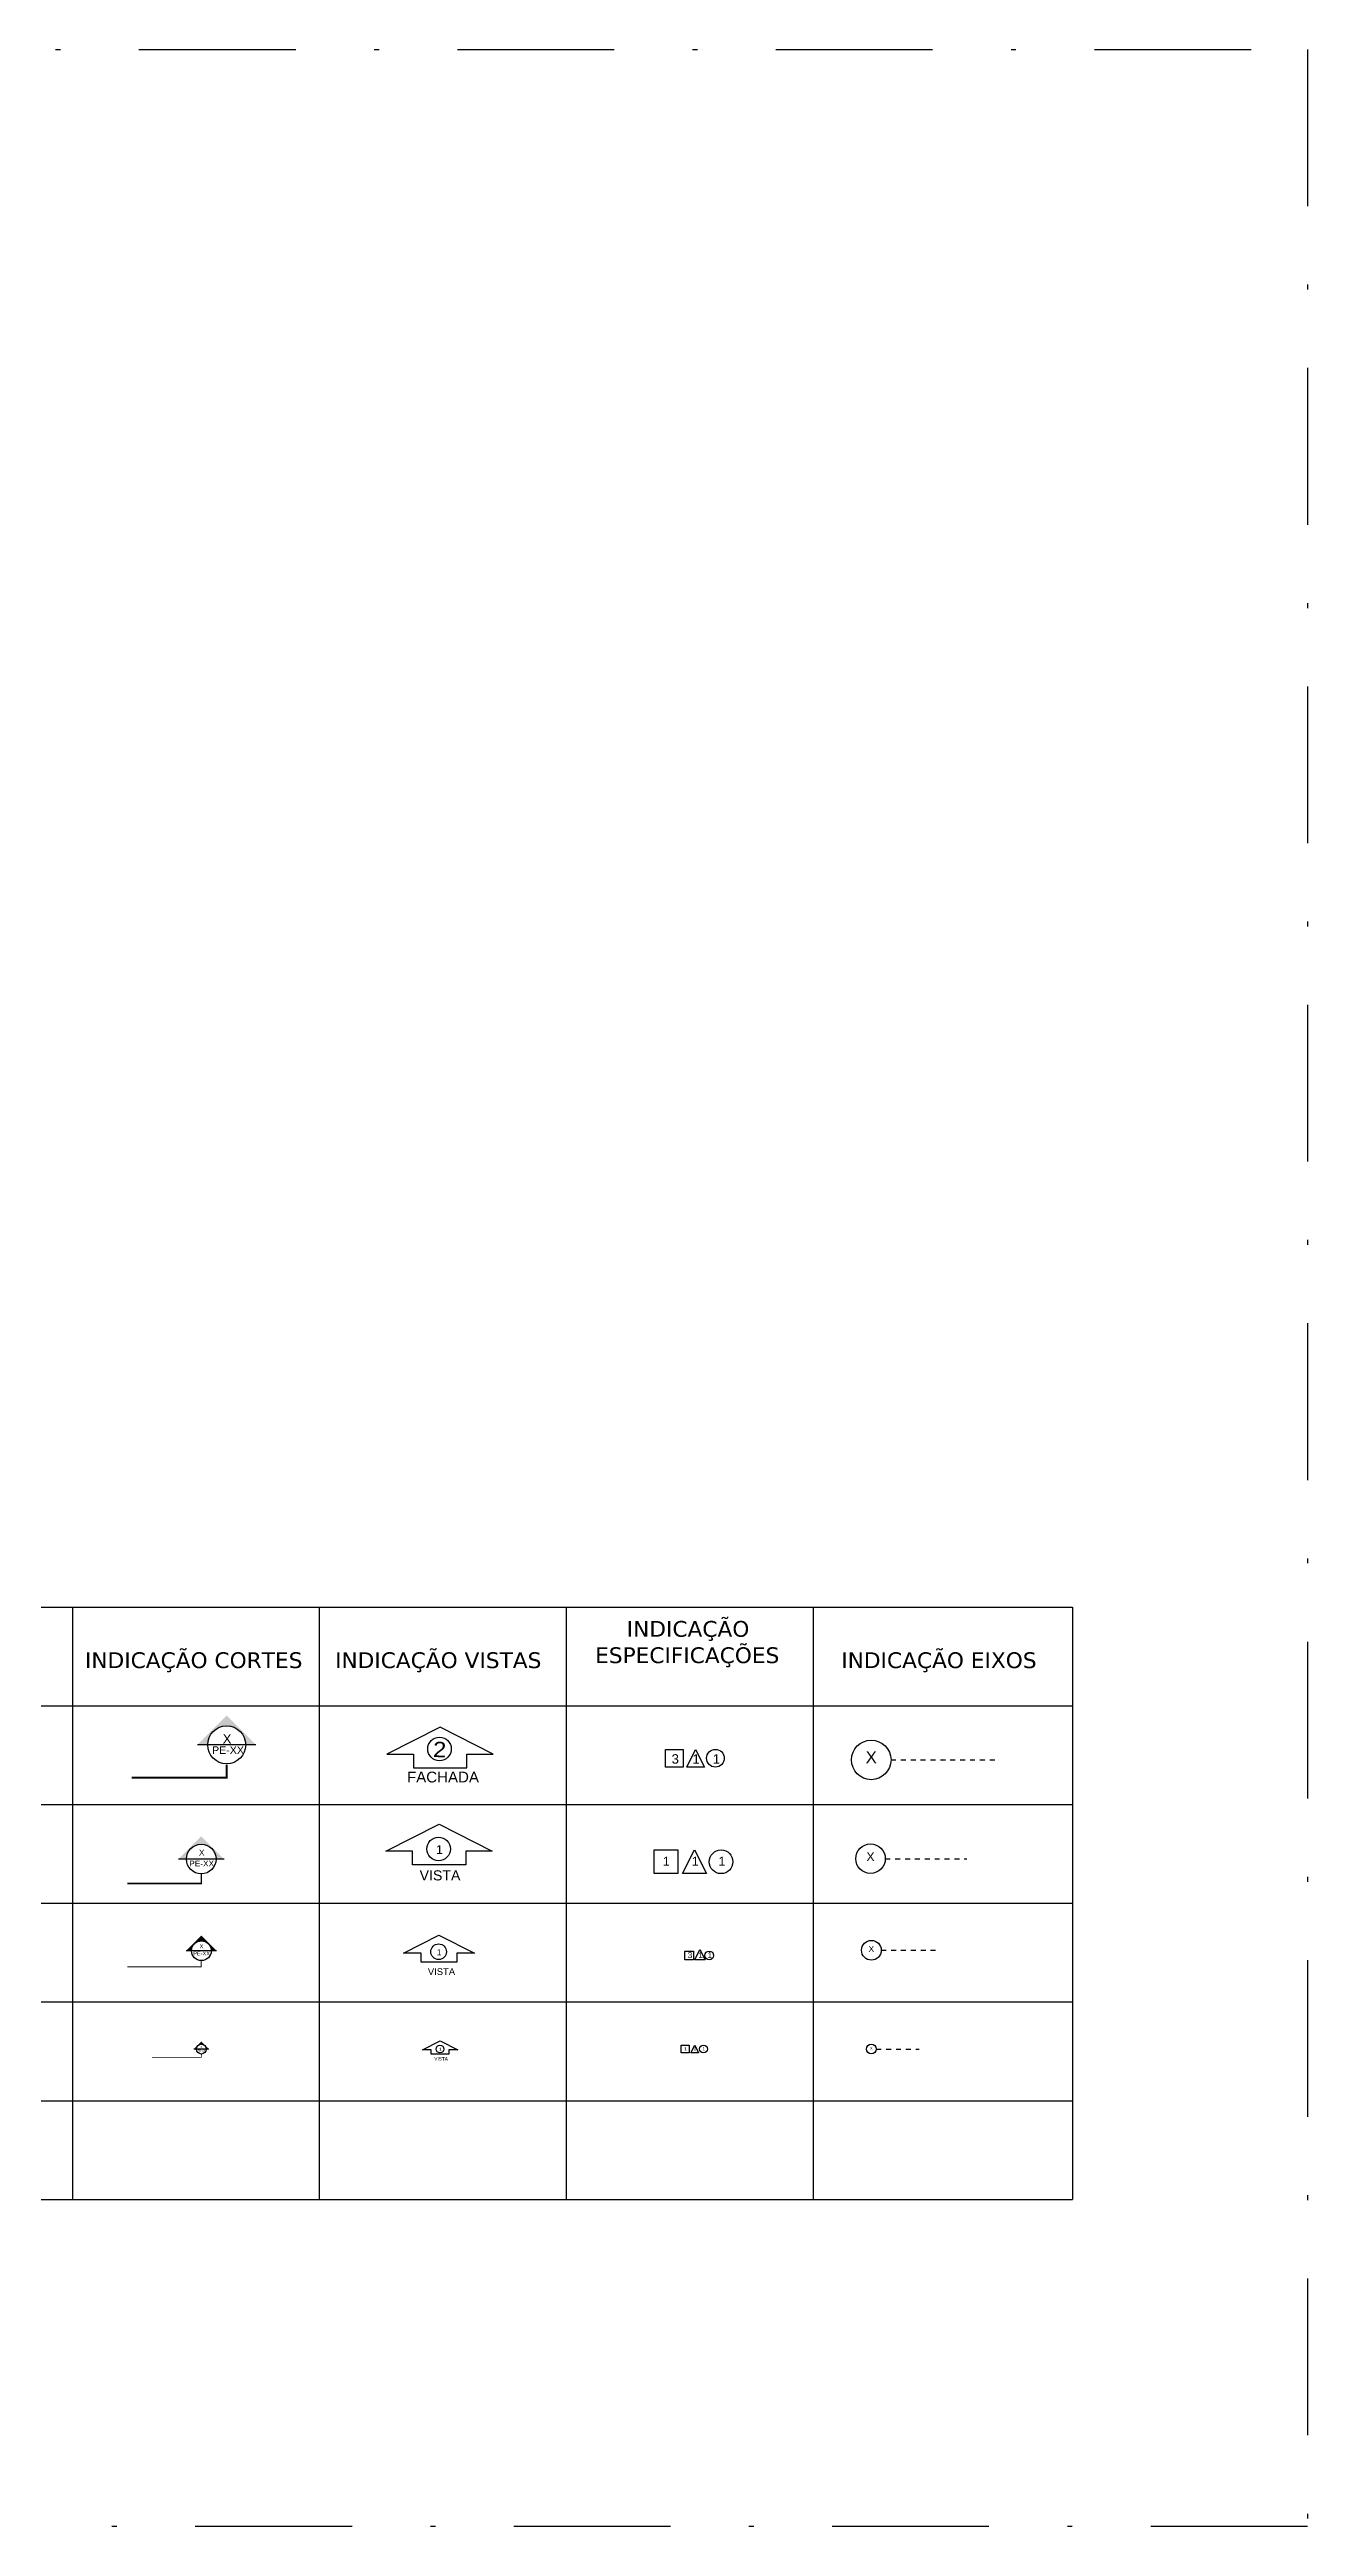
# Model space of a CAD drawing. Extents: x 411.9 to 506.5, y 66.1 to 116.3.
# Drawn here: x 481 to 506.5, y 66.1 to 116.3 of the extents above; entities that cross this region are included whole.
import ezdxf

# ---------------------------------------------------------------- set-up
doc = ezdxf.new("R2010")
doc.units = 0
doc.header["$LTSCALE"] = 0.005
for name, pattern in [('C5', [60, 50, -5, 0, -5]), ('CONTINU', [0]), ('DASHDOT', [25.4, 12.7, -6.35, 0, -6.35])]:
    doc.linetypes.add(name, pattern=pattern)
doc.layers.get('0').update_dxf_attribs({"linetype": 'CONTINUOUS'})
for name, color, linetype in [('ARQ-EXO-1_025', 251, 'C5'), ('ARQ-EXO-1_050', 251, 'C5'), ('ARQ-EXO-1_100', 251, 'C5'), ('ARQ-SMB-1_025', 1, 'CONTINUOUS'), ('ARQ-SMB-1_050', 1, 'CONTINUOUS'), ('ARQ-SMB-1_100', 1, 'CONTINUOUS'), ('ARQ-TXT', 2, 'CONTINUOUS'), ('ARQ-TXT-1_025', 2, 'CONTINUOUS'), ('ARQ-TXT-1_050', 2, 'CONTINUOUS'), ('ARQ-TXT-1_100', 2, 'CONTINUOUS')]:
    doc.layers.add(name, color=color, linetype=linetype)
doc.styles.add('A20', font='arial.ttf', dxfattribs={"height": 0.2})
doc.styles.add('A26', font='arial.ttf', dxfattribs={"height": 0.26})
doc.styles.add('ESC-50-A20', font='arial.ttf', dxfattribs={"height": 0.1})

# ---------------------------------------------------------------- blocks, each defined once
blk = doc.blocks.new('FNDE-Ind Corte-1_025')
blk.add_hatch(color=251).paths.add_polyline_path([(242.46, -6.253), (242.514, -6.253, -1), (242.714, -6.253), (242.768, -6.253), (242.614, -6.099)])
at = {"color": 251, "linetype": 'Continuous'}
blk.add_line((242.768, -6.253), (242.46, -6.253), dxfattribs=at)
blk.add_circle((242.614, -6.253), 0.1, dxfattribs=at)
blk = doc.blocks.new('FNDE-Ind Corte-1_050')
blk.add_hatch(color=251).paths.add_polyline_path([(242.306, -4.253), (242.414, -4.253, -1), (242.814, -4.253), (242.922, -4.253), (242.614, -3.945)])
at = {"color": 251, "linetype": 'Continuous'}
blk.add_line((242.922, -4.253), (242.306, -4.253), dxfattribs=at)
blk.add_circle((242.614, -4.253), 0.2, dxfattribs=at)
blk = doc.blocks.new('FNDE-Ind Corte-1_100')
blk.add_hatch(color=251).paths.add_polyline_path([(241.999, -2.386), (242.214, -2.386, -1), (243.014, -2.386), (243.229, -2.386), (242.614, -1.77)])
at = {"color": 251, "linetype": 'Continuous'}
blk.add_line((243.229, -2.386), (241.999, -2.386), dxfattribs=at)
blk.add_circle((242.614, -2.386), 0.4, dxfattribs=at)

msp = doc.modelspace()

# ---------------------------------------------------------------- linework, layer by layer
at = {"color": 251}
for p, q in [((452.88946, 84.7089), (501.76255, 84.7089)), ((481.50444, 84.7089), (481.50444, 72.7089)), ((486.50444, 84.7089), (486.50444, 72.7089)), ((491.50444, 84.7089), (491.50444, 72.7089)), ((496.50444, 84.7089), (496.50444, 72.7089)), ((501.76255, 84.7089), (501.76255, 72.7089)), ((452.88946, 82.7089), (501.76255, 82.7089)), ((452.88946, 82.7089), (501.76255, 82.7089)), ((491.50444, 82.75626), (491.50444, 72.7089)), ((452.88946, 80.7089), (501.76255, 80.7089)), ((452.88946, 78.7089), (501.76255, 78.7089)), ((452.88946, 76.7089), (501.76255, 76.7089)), ((452.88946, 74.7089), (501.76255, 74.7089)), ((452.88946, 72.7089), (501.76255, 72.7089))]:
    msp.add_line(p, q, dxfattribs=at)
at = {"linetype": 'DASHDOT', "ltscale": 50}
msp.add_lwpolyline([(411.90244, 116.25684), (506.51821, 116.25684), (506.51821, 66.08526), (411.90244, 66.08526)], close=True, dxfattribs=at)
at = {"layer": 'ARQ-EXO-1_025', "ltscale": 0.05}
msp.add_line((497.78595, 75.75626), (498.65479, 75.75626), dxfattribs=at)
at = {"layer": 'ARQ-EXO-1_025', "linetype": 'CONTINU'}
msp.add_circle((497.68595, 75.75626), 0.1, dxfattribs=at)
at = {"layer": 'ARQ-EXO-1_050', "ltscale": 0.1}
msp.add_line((497.88595, 77.75626), (498.98434, 77.75626), dxfattribs=at)
at = {"layer": 'ARQ-EXO-1_050', "linetype": 'CONTINU'}
msp.add_circle((497.68595, 77.75626), 0.2, dxfattribs=at)
at = {"layer": 'ARQ-EXO-1_100', "ltscale": 0.2}
for p, q in [((498.0841, 81.61162), (500.28088, 81.61162)), ((497.96869, 79.61162), (499.61628, 79.61162))]:
    msp.add_line(p, q, dxfattribs=at)
at = {"layer": 'ARQ-EXO-1_100', "linetype": 'CONTINU'}
for centre, radius in [((497.6841, 81.61162), 0.4), ((497.66869, 79.61162), 0.3)]:
    msp.add_circle(centre, radius, dxfattribs=at)
at = {"layer": 'ARQ-SMB-1_025'}
msp.add_lwpolyline([(493.83446, 75.83626), (493.99446, 75.83626), (493.99446, 75.67626), (493.83446, 75.67626)], close=True, dxfattribs=at)
msp.add_lwpolyline([(494.02746, 75.67626), (494.10746, 75.83626), (494.18746, 75.67626), (494.02746, 75.67626)], dxfattribs=at)
at = {"layer": 'ARQ-SMB-1_025', "color": 251, "linetype": 'DASHDOT', "ltscale": 0.15}
msp.add_lwpolyline([(484.11429, 75.65626, 0.01, 0.01, 0), (484.11429, 75.58855, 0.01, 0.01, 0), (483.11429, 75.58855, 0, 0, 0)], format="xyseb", dxfattribs=at)
at = {"layer": 'ARQ-SMB-1_025'}
msp.add_circle((494.28669, 75.75626), 0.08, dxfattribs=at)
at = {"layer": 'ARQ-SMB-1_050', "color": 251, "linetype": 'DASHDOT', "ltscale": 0.3}
msp.add_lwpolyline([(484.11429, 77.55626, 0.02, 0.02, 0), (484.11429, 77.42084, 0.02, 0.02, 0), (482.61429, 77.42084, 0, 0, 0)], format="xyseb", dxfattribs=at)
at = {"layer": 'ARQ-SMB-1_100', "elevation": -2.8345}
msp.add_lwpolyline([(489.49059, 81.72557), (490.02951, 81.72557), (488.95167, 82.27421), (487.87382, 81.72557), (488.41274, 81.72557), (488.41274, 81.45125), (489.49059, 81.45125), (489.49059, 81.72557)], dxfattribs=at)
at = {"layer": 'ARQ-SMB-1_100'}
for points in [[(493.51451, 81.82626), (493.87291, 81.82626), (493.87291, 81.46786), (493.51451, 81.46786)], [(493.28499, 79.78899), (493.76499, 79.78899), (493.76499, 79.30899), (493.28499, 79.30899)], [(493.90538, 77.74088), (494.08138, 77.74088), (494.08138, 77.56488), (493.90538, 77.56488)]]:
    msp.add_lwpolyline(points, close=True, dxfattribs=at)
for points in [[(493.94683, 81.46786), (494.12603, 81.82626), (494.30523, 81.46786), (493.94683, 81.46786)], [(488.39195, 79.76188), (487.85302, 79.76188), (488.93087, 80.31051), (490.00871, 79.76188), (489.46979, 79.76188), (489.46979, 79.48756), (488.39195, 79.48756), (488.39195, 79.76188)], [(493.86399, 79.30899), (494.10399, 79.78899), (494.34399, 79.30899), (493.86399, 79.30899)], [(488.56859, 77.69564), (488.20931, 77.69564), (488.92787, 78.0614), (489.64643, 77.69564), (489.28715, 77.69564), (489.28715, 77.51276), (488.56859, 77.51276), (488.56859, 77.69564)], [(494.21478, 77.77388), (494.31928, 77.56488), (494.11028, 77.56488), (494.21478, 77.77388)], [(488.77237, 75.74044), (488.59273, 75.74044), (488.95201, 75.92332), (489.3113, 75.74044), (489.13166, 75.74044), (489.13166, 75.649), (488.77237, 75.649), (488.77237, 75.74044)]]:
    msp.add_lwpolyline(points, dxfattribs=at)
at = {"layer": 'ARQ-SMB-1_100', "color": 251, "linetype": 'DASHDOT', "ltscale": 0.1}
msp.add_lwpolyline([(484.62934, 81.51356, 0.0385, 0.0385, 0), (484.62934, 81.25287, 0.0385, 0.0385, 0), (482.70427, 81.25287, 0, 0, 0)], format="xyseb", dxfattribs=at)
at = {"layer": 'ARQ-SMB-1_100', "color": 251, "linetype": 'DASHDOT', "ltscale": 0.6}
msp.add_lwpolyline([(484.11429, 79.31162, 0.03, 0.03, 0), (484.11429, 79.1085, 0.03, 0.03, 0), (482.61429, 79.1085, 0, 0, 0)], format="xyseb", dxfattribs=at)
at = {"layer": 'ARQ-SMB-1_100', "color": 2}
for centre, radius in [((488.93964, 81.8342), 0.23872), ((488.92113, 79.80791), 0.23872), ((488.92137, 77.72633), 0.15915), ((488.94877, 75.75578), 0.07957)]:
    msp.add_circle(centre, radius, dxfattribs=at)
at = {"layer": 'ARQ-SMB-1_100'}
for centre, radius in [((494.5275, 81.64706), 0.1792), ((494.64168, 79.54899), 0.24), ((494.40283, 77.65288), 0.088)]:
    msp.add_circle(centre, radius, dxfattribs=at)

# ---------------------------------------------------------------- block references
at = {"layer": 'ARQ-SMB-1_025'}
msp.add_blockref('FNDE-Ind Corte-1_025', (241.50197, 82.00777), dxfattribs=at)
at = {"layer": 'ARQ-SMB-1_050'}
msp.add_blockref('FNDE-Ind Corte-1_050', (241.50349, 81.99956), dxfattribs=at)
at = {"layer": 'ARQ-SMB-1_100'}
for p, xscale, yscale, zscale in [((251.1051, 84.21396), 0.9625343025600117, 0.9625343025600117, 0.9625343025600117), ((302.15315, 81.39358), 0.75, 0.75, 0.75)]:
    msp.add_blockref('FNDE-Ind Corte-1_100', p, dxfattribs=dict(at, xscale=xscale, yscale=yscale, zscale=zscale))

# ---------------------------------------------------------------- texts
at = {"layer": 'ARQ-SMB-1_100', "color": 2, "style": 'A26', "text_generation_flag": 6, "width": 1.1}
msp.add_text('2', height=0.312, rotation=177.915721, dxfattribs=at).set_placement((488.8044, 81.67187))
at = {"layer": 'ARQ-TXT', "char_height": 0.32, "attachment_point": 1, "style": 'ESC-50-A20'}
for s, width, insert in [('\\pi1.2261;{\\fVerdana|b0|i0|c0|p34;INDICAÇÃO \\P\\pi0.58677;ESPECIFICAÇÕES}', 5, (491.50444, 84.42637)), ('{\\fVerdana|b0|i0|c0|p34;INDICAÇÃO CORTES}', 16.9472698, (481.75838, 83.79189)), ('\\pi0.31921;{\\fVerdana|b0|i0|c0|p34;INDICAÇÃO VISTAS}', 5, (486.50444, 83.79189)), ('\\pi0.57205;{\\fVerdana|b0|i0|c0|p34;INDICAÇÃO EIXOS}', 5.2581132, (496.50444, 83.79189))]:
    msp.add_mtext_dynamic_manual_height_columns(s, width=width, gutter_width=0.5, heights=[0], dxfattribs=dict(at, insert=insert))
at = {"layer": 'ARQ-TXT-1_025', "attachment_point": 1}
for s, insert, char_height, width, style in [('X', (484.09854, 75.81739), 0.04, 2.1320444, 'ESC-50-A20'), ('1', (493.8999, 75.79014), 0.06, 0.0431259, 'A20'), ('1', (494.08927, 75.79014), 0.06, 0.0431259, 'A20'), ('1', (494.26883, 75.79014), 0.06, 0.0431259, 'A20'), ('X', (497.65786, 75.79974), 0.06, 0.0431259, 'A20'), ('PE-XX', (484.03416, 75.74355), 0.04, 2.1320444, 'ESC-50-A20')]:
    msp.add_mtext(s, dxfattribs=dict(at, insert=insert, char_height=char_height, width=width, style=style))
at = {"layer": 'ARQ-TXT-1_050', "style": 'ESC-50-A20'}
msp.add_text('FACHADA', height=0.218453, dxfattribs=at).set_placement((488.28096, 81.156, -2.8345))
at = {"layer": 'ARQ-TXT-1_050', "attachment_point": 1}
for s, insert, char_height, width, style in [('1', (488.86801, 79.88399), 0.18, 0.1293778, 'A20'), ('X', (484.0828, 77.87853), 0.08, 4.2640888, 'ESC-50-A20'), ('1', (488.88597, 77.77705), 0.12, 0.0862519, 'A20'), ('X', (497.62977, 77.84322), 0.12, 0.0862519, 'A20'), ('PE-XX', (483.95403, 77.73083), 0.08, 4.2640888, 'ESC-50-A20'), ('3', (493.9662, 77.71856), 0.12, 0.0862519, 'A20'), ('1', (494.18183, 77.71856), 0.12, 0.0862519, 'A20'), ('1', (494.36772, 77.71856), 0.12, 0.0862519, 'A20'), ('1', (488.93106, 75.78114), 0.06, 0.0431259, 'A20')]:
    msp.add_mtext(s, dxfattribs=dict(at, insert=insert, char_height=char_height, width=width, style=style))
at = {"layer": 'ARQ-TXT-1_050', "attachment_point": 1, "style": 'ESC-50-A20'}
for s, insert, char_height in [('\\pi0.78181;VISTA     ', (487.75445, 79.37656), 0.2048), ('\\pi0.91946;VISTA     ', (487.7845, 77.39141), 0.1365333), ('\\pi1.0571;VISTA     ', (487.77678, 75.59172), 0.0682667)]:
    msp.add_mtext_dynamic_manual_height_columns(s, width=2.3895171, gutter_width=1, heights=[0], dxfattribs=dict(at, insert=insert, char_height=char_height))
at = {"layer": 'ARQ-TXT-1_100', "attachment_point": 1}
for s, insert, char_height, width, style in [('PE-XX', (484.33323, 81.88645), 0.154005, 6.5669307, 'ESC-50-A20'), ('X', (484.54793, 82.13367), 0.19251, 8.2086634, 'ESC-50-A20'), ('X', (497.57173, 81.78554), 0.24, 0.1725037, 'A20'), ('3', (493.63996, 81.72749), 0.192, 0.138003, 'A20'), ('1', (494.06193, 81.72749), 0.192, 0.138003, 'A20'), ('1', (494.47325, 81.72749), 0.192, 0.138003, 'A20'), ('X', (484.06705, 79.79502), 0.12, 6.3961332, 'ESC-50-A20'), ('PE-XX', (483.87082, 79.57348), 0.12, 6.3961332, 'ESC-50-A20'), ('1', (493.46212, 79.65063), 0.18, 0.1293778, 'A20'), ('1', (494.04943, 79.65063), 0.18, 0.1293778, 'A20'), ('1', (494.5881, 79.65063), 0.18, 0.1293778, 'A20'), ('X', (497.58442, 79.74206), 0.18, 0.1293778, 'A20')]:
    msp.add_mtext(s, dxfattribs=dict(at, insert=insert, char_height=char_height, width=width, style=style))

doc.saveas('drawing.dxf')
